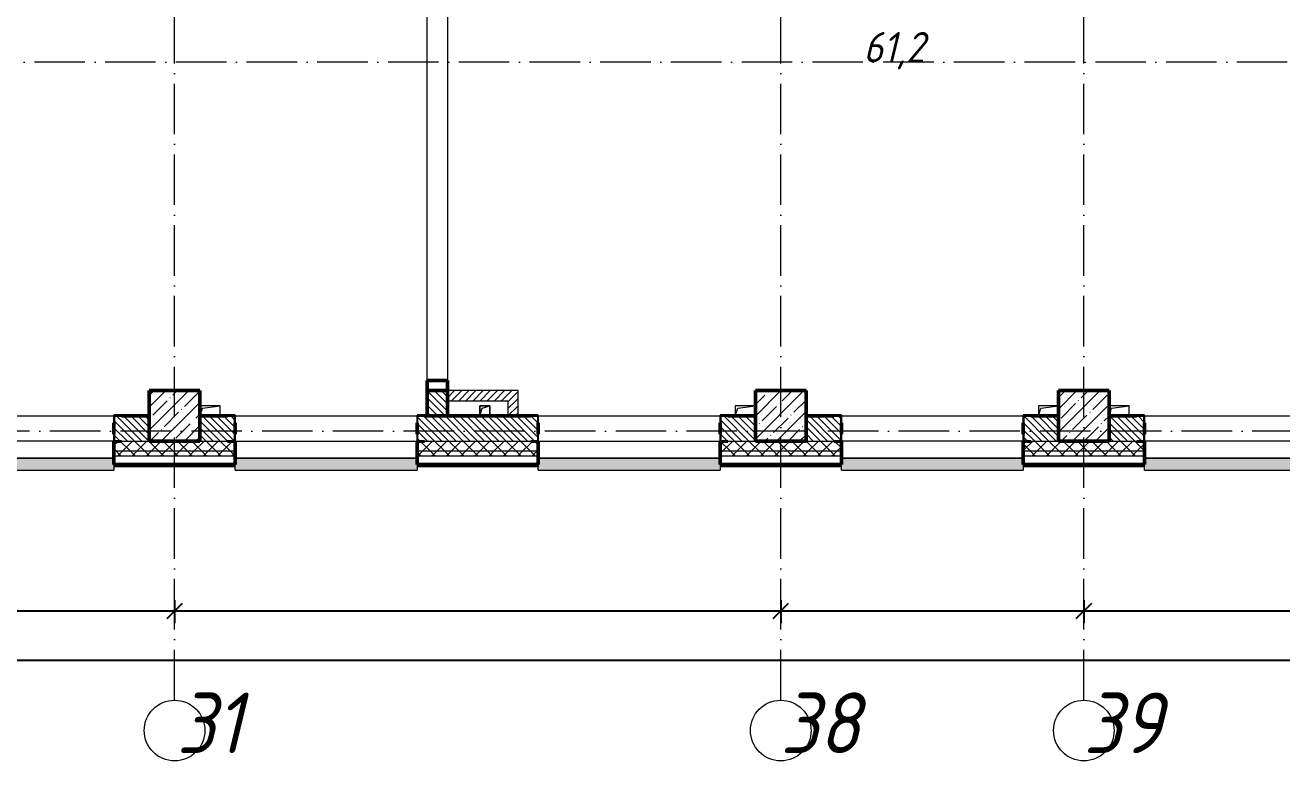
# Model space of a CAD drawing. Header units: millimetres. Extents: x -401725 to 250493, y 305116 to 802890.
# Drawn here: x -133394 to -120955, y 453933 to 461213 of the extents above; entities that cross this region are included whole.
import ezdxf

# ---------------------------------------------------------------- set-up
doc = ezdxf.new("R2010")
doc.units = ezdxf.units.MM
doc.linetypes.add('50_200_ШТРИХ_1Т_ш5_п1_п1_', pattern=[700, 500, -100, 0, -100])
for name, color, linetype, lineweight in [('A-____-____-DIMS', 7, 'Continuous', 9), ('A-FLOR-____-OTLN', 7, 'Continuous', 9), ('A-GENM-____-MCUT', 7, 'Continuous', 25), ('A-GENM-____-OTLN', 7, 'Continuous', 9), ('A-GENM-____-OTLN-1', 7, 'Continuous', 25), ('A-GLAZ-____-OTLN', 7, 'Continuous', 9), ('A-WALL-____-MCUT-2', 7, 'Continuous', 50), ('A-WALL-____-MCUT-3', 7, 'Continuous', 9), ('A-WALL-____-OTLN', 7, 'Continuous', 9), ('A-WALL-____-PATT-1', 7, 'Continuous', 9), ('A-WALL-FNSH-MCUT-1', 7, 'Continuous', 9), ('I-WALL-____-OTLN', 7, 'Continuous', 9), ('S-COLS-____-MCUT', 7, 'Continuous', 50), ('S-COLS-____-OTLN', 7, 'Continuous', 9), ('S-GRID-____-IDEN', 7, 'Continuous', 9), ('S-GRID-____-OTLN-1', 7, '50_200_ШТРИХ_1Т_ш5_п1_п1_', 9)]:
    doc.layers.add(name, color=color, linetype=linetype, lineweight=lineweight)
doc.layers.add('A-AREA-IDEN-1', color=7, linetype='Continuous', lineweight=9, true_color=0x000000)
doc.layers.add('A-GLAZ-____-OTLN-1', color=7, linetype='Continuous', lineweight=9, true_color=0xc0c0c0)
doc.styles.add('ISOCPEUR_I', font='isocpeui.ttf', dxfattribs={"width": 0.9, "height": 2.5})
doc.dimstyles.new('ISO-2_5_0_9К_БОЛЬШОЙ_ОСИ', dxfattribs={"dimscale": 304.8, "dimtxt": 248.995294, "dimasz": 0.492126, "dimexe": 0.393701, "dimexo": 0, "dimgap": 0, "dimtad": 1, "dimdec": 0, "dimzin": 0, "dimdsep": 46, "dimtxsty": 'ISOCPEUR_I', "dimblk1": 'OBLIQUE', "dimblk2": 'OBLIQUE', "dimsah": 1, "dimcen": 0.09, "dimdle": 0.393701, "dimazin": 0, "dimtfac": 1, "dimtdec": 4, "dimtix": 1, "dimtmove": 0, "dimatfit": 3, "dimfxl": 1, "dimtvp": 1, "dimtolj": 1, "dimtzin": 0, "dimarcsym": 2})
pattern_1 = [(135, (-176515.067, 459015.94), (-35.35534, -35.35534), [])]
pattern_2 = [(45, (-176515.067, 459015.94), (-35.35534, 35.35534), [])]
pattern_3 = [(45, (-176515.07, 459015.94), (-70.71068, 70.71068), []), (135, (-176515.07, 459015.94), (-70.71068, -70.71068), [])]

# ---------------------------------------------------------------- blocks, each defined once
blk = doc.blocks.new('BSC_Колонна _Прямоугольная - 500х500-V66-АР1_План отверстий 1 этажа в осях 1-64_А-ГГ')
at = {"layer": 'S-COLS-____-OTLN'}
h = blk.add_hatch(dxfattribs=at)
h.set_pattern_fill('FP_98', color=256, style=0, pattern_type=2)
h.set_pattern_definition([(45, (-50600, 1668.96), (-114.04925, 114.04925), []), (45, (-50485.95, 1668.96), (-114.04925, 114.04925), [201.613, -40.323, 3.353, -36.97])])
h.paths.add_polyline_path([(-250, -250), (250, -250), (250, 250), (-250, 250)], flags=0)
at = {"layer": 'S-COLS-____-MCUT'}
for p, q in [((250, 250), (-250, 250)), ((-250, 250), (-250, -250)), ((250, -250), (250, 250)), ((-250, -250), (250, -250))]:
    blk.add_line(p, q, dxfattribs=at)
blk = doc.blocks.new('BSC_Колонна _Прямоугольная - 500х500-V68-АР1_План отверстий 1 этажа в осях 1-64_А-ГГ')
at = {"layer": 'S-COLS-____-OTLN'}
h = blk.add_hatch(dxfattribs=at)
h.set_pattern_fill('FP_100', color=256, style=0, pattern_type=2)
h.set_pattern_definition([(45, (-53600, 1668.96), (-114.04925, 114.04925), []), (45, (-53485.95, 1668.96), (-114.04925, 114.04925), [201.613, -40.323, 3.353, -36.97])])
h.paths.add_polyline_path([(-250, -250), (250, -250), (250, 250), (-250, 250)], flags=0)
at = {"layer": 'S-COLS-____-MCUT'}
for p, q in [((250, 250), (-250, 250)), ((-250, 250), (-250, -250)), ((250, -250), (250, 250)), ((-250, -250), (250, -250))]:
    blk.add_line(p, q, dxfattribs=at)
blk = doc.blocks.new('BSC_Колонна _Прямоугольная - 500х500-V98-АР1_План отверстий 1 этажа в осях 1-64_А-ГГ')
at = {"layer": 'S-COLS-____-OTLN'}
h = blk.add_hatch(dxfattribs=at)
h.set_pattern_fill('FP_130', color=256, style=0, pattern_type=2)
h.set_pattern_definition([(45, (-44600, 1668.96), (-114.04925, 114.04925), []), (45, (-44485.95, 1668.96), (-114.04925, 114.04925), [201.613, -40.323, 3.353, -36.97])])
h.paths.add_polyline_path([(-250, -250), (250, -250), (250, 250), (-250, 250)], flags=0)
at = {"layer": 'S-COLS-____-MCUT'}
for p, q in [((250, 250), (-250, 250)), ((-250, 250), (-250, -250)), ((250, -250), (250, 250)), ((-250, -250), (250, -250))]:
    blk.add_line(p, q, dxfattribs=at)
blk = doc.blocks.new('Фахверк_СКБ_Уголок - 250_2700-27497298-АР1_План отверстий 1 этажа в осях 1-64_А-ГГ')
at = {"layer": 'A-GENM-____-MCUT'}
for p, q in [((200, 181), (125, 181)), ((125, 181), (125, 106)), ((131, 106), (131, 175)), ((131, 175), (200, 175)), ((200, 175), (200, 181)), ((125, 106), (131, 106)), ((131, -6), (125, -6)), ((125, -6), (125, -81)), ((125, -81), (200, -81)), ((131, -75), (131, -6)), ((200, -75), (131, -75)), ((200, -81), (200, -75))]:
    blk.add_line(p, q, dxfattribs=at)
blk = doc.blocks.new('AR_Отверстие прямоугольное _в плите_ - AR_Отверстие прямоугольное _в плите_-30459868-АР1_План отверстий 1 этажа в осях 1-64_А-ГГ')
at = {"layer": 'A-GENM-____-OTLN'}
for p, q in [((50, 50), (-50, 50)), ((-50, 50), (-50, -50)), ((-50, -50), (-25, 25)), ((-25, 25), (50, 50)), ((50, -50), (50, 50))]:
    blk.add_line(p, q, dxfattribs=at)
blk = doc.blocks.new('AR_Отверстие прямоугольное _в плите_ - AR_Отверстие прямоугольное _в плите_-30511715-АР1_План отверстий 1 этажа в осях 1-64_А-ГГ')
at = {"layer": 'A-GENM-____-OTLN'}
for p, q in [((100, 50), (-100, 50)), ((-100, 50), (-100, -50)), ((-100, -50), (-75, 25)), ((-75, 25), (100, 50))]:
    blk.add_line(p, q, dxfattribs=at)
blk = doc.blocks.new('AR_Отверстие прямоугольное _в плите_ - AR_Отверстие прямоугольное _в плите_-V170-АР1_План отверстий 1 этажа в осях 1-64_А-ГГ')
at = {"layer": 'A-GENM-____-OTLN'}
for p, q in [((100, 50), (-100, 50)), ((-100, -50), (-75, 25)), ((-75, 25), (100, 50)), ((100, -50), (100, 50))]:
    blk.add_line(p, q, dxfattribs=at)
blk = doc.blocks.new('Отлив_СКБ - Отлив витража_120_НВФ-V210-АР1_План отверстий 1 этажа в осях 1-64_А-ГГ')
at = {"layer": 'A-GLAZ-____-OTLN-1'}
for points in [[(0, -2), (1800, -2), (1800, 0), (0, 0)], [(51, -120), (1800, -120), (1800, -2), (0, -2), (0, -120)]]:
    blk.add_hatch(color=256, dxfattribs=at).paths.add_polyline_path(points, flags=0)
at = {"layer": 'A-GLAZ-____-OTLN'}
for p, q in [((0, 0), (1800, 0)), ((1800, -2), (0, -2)), ((0, -120), (0, -83)), ((0, -120), (1800, -120)), ((1800, -83), (1800, -120))]:
    blk.add_line(p, q, dxfattribs=at)
blk = doc.blocks.new('Отлив_СКБ - Отлив витража_120_НВФ-31885687-АР1_План отверстий 1 этажа в осях 1-64_А-ГГ')
at = {"layer": 'A-GLAZ-____-OTLN-1'}
for points in [[(0, -2), (1800, -2), (1800, 0), (0, 0)], [(0, -120), (1800, -120), (1800, -2), (0, -2), (0, -83)]]:
    blk.add_hatch(color=256, dxfattribs=at).paths.add_polyline_path(points, flags=0)
at = {"layer": 'A-GLAZ-____-OTLN'}
for p, q in [((0, 0), (1800, 0)), ((1800, -2), (0, -2)), ((0, -120), (0, -83)), ((0, -120), (1800, -120)), ((1800, -63), (1800, -120))]:
    blk.add_line(p, q, dxfattribs=at)
blk = doc.blocks.new('BSC_Колонна _Прямоугольная1 - 200х100 _металл_-35572301-АР1_План отверстий 1 этажа в осях 1-64_А-ГГ')
at = {"layer": 'S-COLS-____-MCUT'}
for p, q in [((100, 50), (-100, 50)), ((-100, 50), (-100, -50)), ((100, -50), (100, 50)), ((-100, -50), (100, -50))]:
    blk.add_line(p, q, dxfattribs=at)
blk = doc.blocks.new('Ось сетки - Круг_Ø6_00__ISO-2_5_0_9K_-25732049-АР1_План отверстий 1 этажа в осях 1-64_А-ГГ')
at = {"layer": 'S-GRID-____-IDEN'}
blk.add_circle((0, 0), 3, dxfattribs=at)
blk = doc.blocks.new('_Oblique')
at = {"color": 0, "linetype": 'ByBlock', "lineweight": -2}
blk.add_line((-0.5, -0.5), (0.5, 0.5), dxfattribs=at)
blk = doc.blocks.new('*D13334')
at = {"layer": 'A-____-____-DIMS', "color": 0, "lineweight": -2, "transparency": 16777216}
for p, q in [((-135035, 455417), (-131795, 455417)), ((-134915, 455523), (-134915, 455297)), ((-131915, 455523), (-131915, 455297))]:
    blk.add_line(p, q, dxfattribs=at)
at = {"layer": 'Defpoints', "color": 0, "transparency": 16777216}
for p in [(-134915, 455523), (-131915, 455523), (-131915, 455417)]:
    blk.add_point(p, dxfattribs=at)
at = {"layer": 'A-____-____-DIMS', "color": 0, "lineweight": -2, "transparency": 16777216, "xscale": 150, "yscale": 150, "zscale": 150, "rotation": 180}
blk.add_blockref('_Oblique', (-134915, 455417), dxfattribs=at)
at = {"layer": 'A-____-____-DIMS', "color": 0, "lineweight": -2, "transparency": 16777216, "xscale": 150, "yscale": 150, "zscale": 150}
blk.add_blockref('_Oblique', (-131915, 455417), dxfattribs=at)
at = {"layer": 'A-____-____-DIMS', "color": 0, "transparency": 16777216, "insert": (-133415, 455419), "char_height": 2.5, "width": 758.48, "attachment_point": 5, "style": 'ISOCPEUR_I'}
blk.add_mtext('\\A1;3000', dxfattribs=at)
blk = doc.blocks.new('*D13335')
at = {"layer": 'A-____-____-DIMS', "color": 0, "lineweight": -2, "transparency": 16777216}
for p, q in [((-132035, 455417), (-125795, 455417)), ((-131915, 455523), (-131915, 455297)), ((-125915, 455523), (-125915, 455297))]:
    blk.add_line(p, q, dxfattribs=at)
at = {"layer": 'Defpoints', "color": 0, "transparency": 16777216}
for p in [(-131915, 455523), (-125915, 455523), (-125915, 455417)]:
    blk.add_point(p, dxfattribs=at)
at = {"layer": 'A-____-____-DIMS', "color": 0, "lineweight": -2, "transparency": 16777216, "xscale": 150, "yscale": 150, "zscale": 150, "rotation": 180}
blk.add_blockref('_Oblique', (-131915, 455417), dxfattribs=at)
at = {"layer": 'A-____-____-DIMS', "color": 0, "lineweight": -2, "transparency": 16777216, "xscale": 150, "yscale": 150, "zscale": 150}
blk.add_blockref('_Oblique', (-125915, 455417), dxfattribs=at)
at = {"layer": 'A-____-____-DIMS', "color": 0, "transparency": 16777216, "insert": (-128915, 455419), "char_height": 2.5, "width": 758.48, "attachment_point": 5, "style": 'ISOCPEUR_I'}
blk.add_mtext('\\A1;6000', dxfattribs=at)
blk = doc.blocks.new('*D13336')
at = {"layer": 'A-____-____-DIMS', "color": 0, "lineweight": -2, "transparency": 16777216}
for p, q in [((-126035, 455417), (-122795, 455417)), ((-125915, 455523), (-125915, 455297)), ((-122915, 455523), (-122915, 455297))]:
    blk.add_line(p, q, dxfattribs=at)
at = {"layer": 'Defpoints', "color": 0, "transparency": 16777216}
for p in [(-125915, 455523), (-122915, 455523), (-122915, 455417)]:
    blk.add_point(p, dxfattribs=at)
at = {"layer": 'A-____-____-DIMS', "color": 0, "lineweight": -2, "transparency": 16777216, "xscale": 150, "yscale": 150, "zscale": 150, "rotation": 180}
blk.add_blockref('_Oblique', (-125915, 455417), dxfattribs=at)
at = {"layer": 'A-____-____-DIMS', "color": 0, "lineweight": -2, "transparency": 16777216, "xscale": 150, "yscale": 150, "zscale": 150}
blk.add_blockref('_Oblique', (-122915, 455417), dxfattribs=at)
at = {"layer": 'A-____-____-DIMS', "color": 0, "transparency": 16777216, "insert": (-124415, 455419), "char_height": 2.5, "width": 758.48, "attachment_point": 5, "style": 'ISOCPEUR_I'}
blk.add_mtext('\\A1;3000', dxfattribs=at)
blk = doc.blocks.new('*D13337')
at = {"layer": 'A-____-____-DIMS', "color": 0, "lineweight": -2, "transparency": 16777216}
for p, q in [((-123035, 455417), (-116795, 455417)), ((-122915, 455523), (-122915, 455297)), ((-116915, 455523), (-116915, 455297))]:
    blk.add_line(p, q, dxfattribs=at)
at = {"layer": 'Defpoints', "color": 0, "transparency": 16777216}
for p in [(-122915, 455523), (-116915, 455523), (-116915, 455417)]:
    blk.add_point(p, dxfattribs=at)
at = {"layer": 'A-____-____-DIMS', "color": 0, "lineweight": -2, "transparency": 16777216, "xscale": 150, "yscale": 150, "zscale": 150, "rotation": 180}
blk.add_blockref('_Oblique', (-122915, 455417), dxfattribs=at)
at = {"layer": 'A-____-____-DIMS', "color": 0, "lineweight": -2, "transparency": 16777216, "xscale": 150, "yscale": 150, "zscale": 150}
blk.add_blockref('_Oblique', (-116915, 455417), dxfattribs=at)
at = {"layer": 'A-____-____-DIMS', "color": 0, "transparency": 16777216, "insert": (-119915, 455419), "char_height": 2.5, "width": 758.48, "attachment_point": 5, "style": 'ISOCPEUR_I'}
blk.add_mtext('\\A1;6000', dxfattribs=at)
blk = doc.blocks.new('*D13351')
at = {"layer": 'A-____-____-DIMS', "color": 0, "lineweight": -2, "transparency": 16777216}
for p, q in [((-178865, 455035), (-178865, 454809)), ((-75365, 455035), (-75365, 454809)), ((-178985, 454929), (-75245, 454929))]:
    blk.add_line(p, q, dxfattribs=at)
at = {"layer": 'Defpoints', "color": 0, "transparency": 16777216}
for p in [(-178865, 455035), (-75365, 455035), (-75365, 454929)]:
    blk.add_point(p, dxfattribs=at)
at = {"layer": 'A-____-____-DIMS', "color": 0, "lineweight": -2, "transparency": 16777216, "xscale": 150, "yscale": 150, "zscale": 150, "rotation": 180}
blk.add_blockref('_Oblique', (-178865, 454929), dxfattribs=at)
at = {"layer": 'A-____-____-DIMS', "color": 0, "lineweight": -2, "transparency": 16777216, "xscale": 150, "yscale": 150, "zscale": 150}
blk.add_blockref('_Oblique', (-75365, 454929), dxfattribs=at)
at = {"layer": 'A-____-____-DIMS', "color": 0, "transparency": 16777216, "insert": (-127115, 454930), "char_height": 2.5, "width": 1080.26, "attachment_point": 5, "style": 'ISOCPEUR_I'}
blk.add_mtext('\\A1;103500', dxfattribs=at)

msp = doc.modelspace()

# ---------------------------------------------------------------- hatches: boundary and pattern name
at = {"layer": 'A-WALL-____-PATT-1'}
h = msp.add_hatch(dxfattribs=at)
h.set_pattern_fill('FP_6', color=256, style=0, pattern_type=2)
h.set_pattern_definition(pattern_1)
h.paths.add_polyline_path([(-129215.0675, 457346.983), (-129215.0675, 457596.983), (-129415.0675, 457596.983), (-129415.0675, 457346.983)], flags=0)
h = msp.add_hatch(dxfattribs=at)
h.set_pattern_fill('FP_5', color=256, style=0, pattern_type=2)
h.set_pattern_definition(pattern_2)
h.paths.add_polyline_path([(-128615.0675, 457496.983), (-128515.0675, 457496.983), (-128515.0675, 457596.983), (-129215.0675, 457596.983), (-129215.0675, 457496.983), (-128808.4818, 457496.983)], flags=0)
h = msp.add_hatch(dxfattribs=at)
h.set_pattern_fill('FP_5', color=256, style=0, pattern_type=2)
h.set_pattern_definition(pattern_2)
h.paths.add_polyline_path([(-128515.0675, 457346.983), (-128515.0675, 457496.983), (-128615.0675, 457496.983), (-128615.0675, 457346.983)], flags=0)
h = msp.add_hatch(dxfattribs=at)
h.set_pattern_fill('FP_6', color=256, style=0, pattern_type=2)
h.set_pattern_definition(pattern_1)
h.paths.add_polyline_path([(-132343.4104, 457096.983), (-132165.0675, 457096.983), (-132165.0675, 457346.983), (-132509.0675, 457346.983), (-132509.0675, 457277.983), (-132515.0675, 457277.983), (-132515.0675, 457165.983), (-132509.0675, 457165.983), (-132509.0675, 457096.983), (-132440.0675, 457096.983)], flags=0)
h.paths.add_polyline_path([(-134321.0675, 457096.983), (-134321.0675, 457165.983), (-134315.0675, 457165.983), (-134315.0675, 457277.983), (-134321.0675, 457277.983), (-134321.0675, 457346.983), (-134665.0675, 457346.983), (-134665.0675, 457096.983), (-134390.0675, 457096.983)], flags=0)
h = msp.add_hatch(dxfattribs=at)
h.set_pattern_fill('FP_6', color=256, style=0, pattern_type=2)
h.set_pattern_definition(pattern_1)
h.paths.add_polyline_path([(-126509.0675, 457096.983), (-126165.0675, 457096.983), (-126165.0675, 457346.983), (-126509.0675, 457346.983), (-126509.0675, 457277.983), (-126515.0675, 457277.983), (-126515.0675, 457165.983), (-126509.0675, 457165.983), (-126509.0675, 457101.2687)], flags=0)
h.paths.add_polyline_path([(-128808.4818, 457096.983), (-128321.0675, 457096.983), (-128321.0675, 457165.983), (-128315.0675, 457165.983), (-128315.0675, 457277.983), (-128321.0675, 457277.983), (-128321.0675, 457346.983), (-129509.0675, 457346.983), (-129509.0675, 457277.983), (-129515.0675, 457277.983), (-129515.0675, 457165.983), (-129509.0675, 457165.983), (-129509.0675, 457096.983), (-129440.0675, 457096.983)], flags=0)
h.paths.add_polyline_path([(-131665.0675, 457096.983), (-131321.0675, 457096.983), (-131321.0675, 457165.983), (-131315.0675, 457165.983), (-131315.0675, 457277.983), (-131321.0675, 457277.983), (-131321.0675, 457346.983), (-131665.0675, 457346.983)], flags=0)
h = msp.add_hatch(dxfattribs=at)
h.set_pattern_fill('FP_6', color=256, style=0, pattern_type=2)
h.set_pattern_definition(pattern_1)
h.paths.add_polyline_path([(-123440.0675, 457096.983), (-123165.0675, 457096.983), (-123165.0675, 457346.983), (-123509.0675, 457346.983), (-123509.0675, 457277.983), (-123515.0675, 457277.983), (-123515.0675, 457165.983), (-123509.0675, 457165.983), (-123509.0675, 457096.983), (-123506.0889, 457096.983)], flags=0)
h.paths.add_polyline_path([(-125390.0675, 457096.983), (-125321.0675, 457096.983), (-125321.0675, 457165.983), (-125315.0675, 457165.983), (-125315.0675, 457277.983), (-125321.0675, 457277.983), (-125321.0675, 457346.983), (-125665.0675, 457346.983), (-125665.0675, 457096.983)], flags=0)
h = msp.add_hatch(dxfattribs=at)
h.set_pattern_fill('FP_6', color=256, style=0, pattern_type=2)
h.set_pattern_definition(pattern_1)
h.paths.add_polyline_path([(-117319.9639, 457096.983), (-117165.0675, 457096.983), (-117165.0675, 457346.983), (-117509.0675, 457346.983), (-117509.0675, 457277.983), (-117515.0675, 457277.983), (-117515.0675, 457165.983), (-117509.0675, 457165.983), (-117509.0675, 457096.983), (-117440.0675, 457096.983)], flags=0)
h.paths.add_polyline_path([(-120509.0675, 457096.983), (-119321.0675, 457096.983), (-119321.0675, 457165.983), (-119315.0675, 457165.983), (-119315.0675, 457277.983), (-119321.0675, 457277.983), (-119321.0675, 457346.983), (-120509.0675, 457346.983), (-120509.0675, 457277.983), (-120515.0675, 457277.983), (-120515.0675, 457165.983), (-120509.0675, 457165.983), (-120509.0675, 457101.983)], flags=0)
h.paths.add_polyline_path([(-122321.0675, 457096.983), (-122321.0675, 457165.983), (-122315.0675, 457165.983), (-122315.0675, 457277.983), (-122321.0675, 457277.983), (-122321.0675, 457346.983), (-122665.0675, 457346.983), (-122665.0675, 457096.983), (-122390.0675, 457096.983)], flags=0)
h = msp.add_hatch(dxfattribs=at)
h.set_pattern_fill('FP_1', color=256, style=0, pattern_type=2)
h.set_pattern_definition(pattern_3)
h.paths.add_polyline_path([(-75784.5532, 456996.983), (-75265.0675, 456996.983), (-75265.0675, 457096.983), (-84290.0675, 457096.983), (-84290.0675, 457090.983), (-84365.0675, 457090.983), (-84365.0675, 456996.983), (-77552.0174, 456996.983)], flags=0)
h.paths.add_polyline_path([(-86389.3389, 456996.983), (-86165.0675, 456996.983), (-86165.0675, 457090.983), (-86240.0675, 457090.983), (-86240.0675, 457096.983), (-91015.0675, 457096.983), (-91015.0675, 456996.983), (-87273.071, 456996.983)], flags=0)
h.paths.add_polyline_path([(-92415.0675, 456996.983), (-92415.0675, 457096.983), (-93015.0675, 457096.983), (-93015.0675, 456996.983)], flags=0)
h.paths.add_polyline_path([(-95115.0675, 456996.983), (-95115.0675, 457096.983), (-96240.0675, 457096.983), (-96240.0675, 457090.983), (-96315.0675, 457090.983), (-96315.0675, 456996.983), (-95226.6603, 456996.983)], flags=0)
h.paths.add_polyline_path([(-98115.0675, 456996.983), (-98115.0675, 457090.983), (-98190.0675, 457090.983), (-98190.0675, 457096.983), (-99240.0675, 457096.983), (-99240.0675, 457090.983), (-99315.0675, 457090.983), (-99315.0675, 456996.983), (-98761.5889, 456996.983)], flags=0)
h.paths.add_polyline_path([(-102240.0675, 456996.983), (-101115.0675, 456996.983), (-101115.0675, 457096.983), (-102240.0675, 457096.983), (-102240.0675, 457090.983), (-102315.0675, 457090.983), (-102315.0675, 456996.983), (-102296.5175, 456996.983)], flags=0)
h.paths.add_polyline_path([(-104115.0675, 456996.983), (-104115.0675, 457096.983), (-105440.0675, 457096.983), (-105440.0675, 457090.983), (-105515.0675, 457090.983), (-105515.0675, 456996.983), (-104947.7139, 456996.983)], flags=0)
h.paths.add_polyline_path([(-107598.9103, 456996.983), (-107315.0675, 456996.983), (-107315.0675, 457090.983), (-107390.0675, 457090.983), (-107390.0675, 457096.983), (-108440.0675, 457096.983), (-108440.0675, 457090.983), (-108515.0675, 457090.983), (-108515.0675, 456996.983), (-107665.0675, 456996.983)], flags=0)
h.paths.add_polyline_path([(-113785.0353, 456996.983), (-113315.0675, 456996.983), (-113315.0675, 457090.983), (-113390.0675, 457090.983), (-113390.0675, 457096.983), (-114440.0675, 457096.983), (-114440.0675, 457090.983), (-114515.0675, 457090.983), (-114515.0675, 456996.983), (-114165.0675, 456996.983)], flags=0)
h.paths.add_polyline_path([(-116315.0675, 456996.983), (-116315.0675, 457090.983), (-116390.0675, 457090.983), (-116390.0675, 457096.983), (-117440.0675, 457096.983), (-117440.0675, 457090.983), (-117515.0675, 457090.983), (-117515.0675, 456996.983), (-116436.2318, 456996.983)], flags=0)
h.paths.add_polyline_path([(-119971.1603, 456996.983), (-119315.0675, 456996.983), (-119315.0675, 457090.983), (-119390.0675, 457090.983), (-119390.0675, 457096.983), (-120440.0675, 457096.983), (-120440.0675, 457090.983), (-120515.0675, 457090.983), (-120515.0675, 456996.983), (-120440.0675, 456996.983)], flags=0)
h.paths.add_polyline_path([(-122622.3568, 456996.983), (-122315.0675, 456996.983), (-122315.0675, 457090.983), (-122390.0675, 457090.983), (-122390.0675, 457096.983), (-123440.0675, 457096.983), (-123440.0675, 457090.983), (-123515.0675, 457090.983), (-123515.0675, 456996.983), (-122665.0675, 456996.983)], flags=0)
h.paths.add_polyline_path([(-126165.0675, 456996.983), (-125315.0675, 456996.983), (-125315.0675, 457090.983), (-125390.0675, 457090.983), (-125390.0675, 457096.983), (-126440.0675, 457096.983), (-126440.0675, 457090.983), (-126515.0675, 457090.983), (-126515.0675, 456996.983), (-126440.0675, 456996.983)], flags=0)
h.paths.add_polyline_path([(-128321.0675, 456996.983), (-128315.0675, 456996.983), (-128315.0675, 457090.983), (-128390.0675, 457090.983), (-128390.0675, 457096.983), (-129440.0675, 457096.983), (-129440.0675, 457090.983), (-129515.0675, 457090.983), (-129515.0675, 456996.983), (-128390.0675, 456996.983)], flags=0)
h.paths.add_polyline_path([(-131459.6782, 456996.983), (-131315.0675, 456996.983), (-131315.0675, 457090.983), (-131390.0675, 457090.983), (-131390.0675, 457096.983), (-132440.0675, 457096.983), (-132440.0675, 457090.983), (-132515.0675, 457090.983), (-132515.0675, 456996.983), (-131665.0675, 456996.983)], flags=0)
h.paths.add_polyline_path([(-134390.0675, 456996.983), (-134315.0675, 456996.983), (-134315.0675, 457090.983), (-134390.0675, 457090.983), (-134390.0675, 457096.983), (-135440.0675, 457096.983), (-135440.0675, 457090.983), (-135515.0675, 457090.983), (-135515.0675, 456996.983), (-134665.0675, 456996.983)], flags=0)
h.paths.add_polyline_path([(-137645.8032, 456996.983), (-137315.0675, 456996.983), (-137315.0675, 457090.983), (-137390.0675, 457090.983), (-137390.0675, 457096.983), (-138180.0675, 457096.983), (-138180.0675, 456996.983), (-137665.0675, 456996.983)], flags=0)
h.paths.add_polyline_path([(-138200.0675, 456996.983), (-138200.0675, 457096.983), (-138719.0675, 457096.983), (-138719.0675, 456996.983), (-138529.5354, 456996.983)], flags=0)
h.paths.add_polyline_path([(-150018.0532, 456996.983), (-149515.0675, 456996.983), (-149515.0675, 457090.983), (-149590.0675, 457090.983), (-149590.0675, 457096.983), (-150719.0675, 457096.983), (-150719.0675, 456996.983)], flags=0)
h.paths.add_polyline_path([(-152590.0675, 456996.983), (-152515.0675, 456996.983), (-152515.0675, 457090.983), (-152590.0675, 457090.983), (-152590.0675, 457096.983), (-153640.0675, 457096.983), (-153640.0675, 457090.983), (-153715.0675, 457090.983), (-153715.0675, 457096.983), (-153719.0675, 457096.983), (-153719.0675, 456996.983), (-153552.9818, 456996.983)], flags=0)
h.paths.add_polyline_path([(-155515.0675, 456996.983), (-155515.0675, 457090.983), (-155590.0675, 457090.983), (-155590.0675, 457096.983), (-156719.0675, 457096.983), (-156719.0675, 456996.983), (-156204.1782, 456996.983)], flags=0)
h.paths.add_polyline_path([(-158515.0675, 456996.983), (-158515.0675, 457090.983), (-158590.0675, 457090.983), (-158590.0675, 457096.983), (-159719.0675, 457096.983), (-159719.0675, 456996.983), (-158855.3747, 456996.983)], flags=0)
h.paths.add_polyline_path([(-162115.0675, 456996.983), (-161515.0675, 456996.983), (-161515.0675, 457090.983), (-161590.0675, 457090.983), (-161590.0675, 457096.983), (-162640.0675, 457096.983), (-162640.0675, 457090.983), (-162715.0675, 457090.983), (-162715.0675, 457096.983), (-162719.0675, 457096.983), (-162719.0675, 456996.983), (-162390.3032, 456996.983)], flags=0)
h.paths.add_polyline_path([(-163721.0675, 456996.983), (-163715.0675, 456996.983), (-163715.0675, 457090.983), (-163790.0675, 457090.983), (-163790.0675, 457096.983), (-169040.0675, 457096.983), (-169040.0675, 457090.983), (-169115.0675, 457090.983), (-169115.0675, 456996.983), (-163790.0675, 456996.983)], flags=0)
h.paths.add_polyline_path([(-171227.6247, 456996.983), (-170111.0675, 456996.983), (-170111.0675, 457096.983), (-170115.0675, 457096.8941), (-170115.0675, 457090.983), (-170190.0675, 457090.983), (-170190.0675, 457096.983), (-174615.0675, 457096.983), (-174615.0675, 456996.983), (-172995.089, 456996.983)], flags=0)
h.paths.add_polyline_path([(-176015.0675, 456996.983), (-176015.0675, 457096.983), (-176615.0675, 457096.983), (-176615.0675, 456996.983), (-176530.0175, 456996.983)], flags=0)
h.paths.add_polyline_path([(-178965.0675, 456996.983), (-178715.0675, 456996.983), (-178715.0675, 457096.983), (-178965.0675, 457096.983)], flags=0)
h = msp.add_hatch(dxfattribs=at)
h.set_pattern_fill('FP_1', color=256, style=0, pattern_type=2)
h.set_pattern_definition(pattern_3)
h.paths.add_polyline_path([(-75784.5532, 456946.983), (-75165.0675, 456946.983), (-75165.0675, 456996.983), (-84365.0675, 456996.983), (-84365.0675, 456946.983), (-77552.0174, 456946.983)], flags=0)
h.paths.add_polyline_path([(-87273.071, 456946.983), (-86165.0675, 456946.983), (-86165.0675, 456996.983), (-91015.0675, 456996.983), (-91015.0675, 456946.983), (-88156.8032, 456946.983)], flags=0)
h.paths.add_polyline_path([(-93015.0675, 456946.983), (-92415.0675, 456946.983), (-92415.0675, 456996.983), (-93015.0675, 456996.983)], flags=0)
h.paths.add_polyline_path([(-96315.0675, 456946.983), (-95115.0675, 456946.983), (-95115.0675, 456996.983), (-96315.0675, 456996.983)], flags=0)
h.paths.add_polyline_path([(-98761.5889, 456946.983), (-98115.0675, 456946.983), (-98115.0675, 456996.983), (-99315.0675, 456996.983), (-99315.0675, 456946.983)], flags=0)
h.paths.add_polyline_path([(-102296.5175, 456946.983), (-101115.0675, 456946.983), (-101115.0675, 456996.983), (-102315.0675, 456996.983), (-102315.0675, 456946.983)], flags=0)
h.paths.add_polyline_path([(-104115.0675, 456946.983), (-104115.0675, 456996.983), (-105515.0675, 456996.983), (-105515.0675, 456946.983), (-104947.7139, 456946.983)], flags=0)
h.paths.add_polyline_path([(-107315.0675, 456946.983), (-107315.0675, 456996.983), (-108515.0675, 456996.983), (-108515.0675, 456946.983), (-107598.9103, 456946.983)], flags=0)
h.paths.add_polyline_path([(-114515.0675, 456946.983), (-113315.0675, 456946.983), (-113315.0675, 456996.983), (-114515.0675, 456996.983)], flags=0)
h.paths.add_polyline_path([(-116315.0675, 456946.983), (-116315.0675, 456996.983), (-117515.0675, 456996.983), (-117515.0675, 456946.983), (-116436.2318, 456946.983)], flags=0)
h.paths.add_polyline_path([(-119971.1603, 456946.983), (-119315.0675, 456946.983), (-119315.0675, 456996.983), (-120515.0675, 456996.983), (-120515.0675, 456946.983)], flags=0)
h.paths.add_polyline_path([(-122315.0675, 456946.983), (-122315.0675, 456996.983), (-123515.0675, 456996.983), (-123515.0675, 456946.983), (-122622.3568, 456946.983)], flags=0)
h.paths.add_polyline_path([(-125315.0675, 456946.983), (-125315.0675, 456996.983), (-126515.0675, 456996.983), (-126515.0675, 456946.983), (-126157.2854, 456946.983)], flags=0)
h.paths.add_polyline_path([(-128315.0675, 456946.983), (-128315.0675, 456996.983), (-129515.0675, 456996.983), (-129515.0675, 456946.983), (-128808.4818, 456946.983)], flags=0)
h.paths.add_polyline_path([(-132515.0675, 456946.983), (-131315.0675, 456946.983), (-131315.0675, 456996.983), (-132515.0675, 456996.983)], flags=0)
h.paths.add_polyline_path([(-135515.0675, 456946.983), (-134315.0675, 456946.983), (-134315.0675, 456996.983), (-135515.0675, 456996.983)], flags=0)
h.paths.add_polyline_path([(-138180.0675, 456946.983), (-137315.0675, 456946.983), (-137315.0675, 456996.983), (-138180.0675, 456996.983)], flags=0)
h.paths.add_polyline_path([(-138719.0675, 456946.983), (-138200.0675, 456946.983), (-138200.0675, 456996.983), (-138719.0675, 456996.983)], flags=0)
h.paths.add_polyline_path([(-150018.0532, 456946.983), (-149515.0675, 456946.983), (-149515.0675, 456996.983), (-150719.0675, 456996.983), (-150719.0675, 456946.983)], flags=0)
h.paths.add_polyline_path([(-153719.0675, 456946.983), (-152515.0675, 456946.983), (-152515.0675, 456996.983), (-153719.0675, 456996.983)], flags=0)
h.paths.add_polyline_path([(-156719.0675, 456946.983), (-155515.0675, 456946.983), (-155515.0675, 456996.983), (-156719.0675, 456996.983)], flags=0)
h.paths.add_polyline_path([(-158515.0675, 456946.983), (-158515.0675, 456996.983), (-159719.0675, 456996.983), (-159719.0675, 456946.983), (-158855.3747, 456946.983)], flags=0)
h.paths.add_polyline_path([(-161515.0675, 456946.983), (-161515.0675, 456996.983), (-162719.0675, 456996.983), (-162719.0675, 456946.983), (-162390.3032, 456946.983)], flags=0)
h.paths.add_polyline_path([(-164157.7675, 456946.983), (-163715.0675, 456946.983), (-163715.0675, 456996.983), (-169115.0675, 456996.983), (-169115.0675, 456946.983), (-165925.2318, 456946.983)], flags=0)
h.paths.add_polyline_path([(-171227.6247, 456946.983), (-170111.0675, 456946.983), (-170111.0675, 456996.983), (-174615.0675, 456996.983), (-174615.0675, 456946.983), (-172995.089, 456946.983)], flags=0)
h.paths.add_polyline_path([(-176015.0675, 456946.983), (-176015.0675, 456996.983), (-176615.0675, 456996.983), (-176615.0675, 456946.983), (-176530.0175, 456946.983)], flags=0)
h.paths.add_polyline_path([(-178965.0675, 456946.983), (-178715.0675, 456946.983), (-178715.0675, 456996.983), (-178965.0675, 456996.983)], flags=0)
h = msp.add_hatch(dxfattribs=at)
h.set_pattern_fill('FP_3', color=256, style=0, pattern_type=2)
h.set_pattern_definition([(45, (-176515.07, 459015.94), (-85.53659, 85.53659), []), (45, (-176458.04, 459015.94), (-85.53659, 85.53659), [])])
h.paths.add_polyline_path([(-104947.7139, 456846.983), (-104650.0675, 456846.983), (-104650.0675, 456866.983), (-105514.0675, 456866.983), (-105514.0675, 456846.983)], flags=0)
h.paths.add_polyline_path([(-107314.0675, 456846.983), (-107314.0675, 456866.983), (-108515.0675, 456866.983), (-108515.0675, 456846.983), (-107598.9103, 456846.983)], flags=0)
h.paths.add_polyline_path([(-113785.0353, 456846.983), (-113315.0675, 456846.983), (-113315.0675, 456866.983), (-114515.0675, 456866.983), (-114515.0675, 456846.983)], flags=0)
h.paths.add_polyline_path([(-116315.0675, 456846.983), (-116315.0675, 456866.983), (-117515.0675, 456866.983), (-117515.0675, 456846.983), (-116436.2318, 456846.983)], flags=0)
h.paths.add_polyline_path([(-119971.1603, 456846.983), (-119315.0675, 456846.983), (-119315.0675, 456866.983), (-120515.0675, 456866.983), (-120515.0675, 456846.983)], flags=0)
h.paths.add_polyline_path([(-122622.3568, 456846.983), (-122315.0675, 456846.983), (-122315.0675, 456866.983), (-123515.0675, 456866.983), (-123515.0675, 456846.983), (-123506.0889, 456846.983)], flags=0)
h.paths.add_polyline_path([(-125315.0675, 456846.983), (-125315.0675, 456866.983), (-126514.0675, 456866.983), (-126514.0675, 456846.983), (-126157.2854, 456846.983)], flags=0)
h.paths.add_polyline_path([(-128314.0675, 456846.983), (-128314.0675, 456866.983), (-129515.0675, 456866.983), (-129515.0675, 456846.983), (-128808.4818, 456846.983)], flags=0)
h.paths.add_polyline_path([(-131459.6782, 456846.983), (-131315.0675, 456846.983), (-131315.0675, 456866.983), (-132514.0675, 456866.983), (-132514.0675, 456846.983), (-132343.4104, 456846.983)], flags=0)
h.paths.add_polyline_path([(-134314.0675, 456846.983), (-134314.0675, 456866.983), (-135515.0675, 456866.983), (-135515.0675, 456846.983), (-134994.6068, 456846.983)], flags=0)
h.paths.add_polyline_path([(-137645.8032, 456846.983), (-137315.0675, 456846.983), (-137315.0675, 456866.983), (-138180.0675, 456866.983), (-138180.0675, 456846.983), (-138087.6693, 456846.983)], flags=0)

# ---------------------------------------------------------------- linework, layer by layer
at = {"layer": 'A-FLOR-____-OTLN'}
for p, q in [((-128895.0675, 457446.983), (-128795.0675, 457446.983)), ((-128895.0675, 457346.983), (-128895.0675, 457446.983)), ((-128795.0675, 457446.983), (-128795.0675, 457346.983))]:
    msp.add_line(p, q, dxfattribs=at)
at = {"layer": 'A-WALL-____-MCUT-2'}
for p, q in [((-129415.0675, 457596.983), (-129415.0675, 457346.983)), ((-129215.0675, 457346.983), (-129215.0675, 457596.983)), ((-132515.0675, 457277.983), (-132515.0675, 457165.983)), ((-132165.0675, 457346.983), (-132440.0675, 457346.983)), ((-131390.0675, 457346.983), (-131665.0675, 457346.983)), ((-131315.0675, 457165.983), (-131315.0675, 457277.983)), ((-129515.0675, 457277.983), (-129515.0675, 457165.983)), ((-128390.0675, 457346.983), (-129440.0675, 457346.983)), ((-129415.0675, 457346.983), (-129215.0675, 457346.983)), ((-128315.0675, 457165.983), (-128315.0675, 457277.983)), ((-126515.0675, 457277.983), (-126515.0675, 457165.983)), ((-126165.0675, 457346.983), (-126440.0675, 457346.983)), ((-125390.0675, 457346.983), (-125665.0675, 457346.983)), ((-125315.0675, 457165.983), (-125315.0675, 457277.983)), ((-123515.0675, 457277.983), (-123515.0675, 457165.983)), ((-123165.0675, 457346.983), (-123440.0675, 457346.983)), ((-122390.0675, 457346.983), (-122665.0675, 457346.983)), ((-122315.0675, 457165.983), (-122315.0675, 457277.983)), ((-132515.0675, 457090.983), (-132515.0675, 456866.983)), ((-131315.0675, 456866.983), (-131315.0675, 457090.983)), ((-129515.0675, 457090.983), (-129515.0675, 456866.983)), ((-128315.0675, 456866.983), (-128315.0675, 457090.983)), ((-126515.0675, 457090.983), (-126515.0675, 456866.983)), ((-125315.0675, 456866.983), (-125315.0675, 457090.983)), ((-123515.0675, 457090.983), (-123515.0675, 456866.983)), ((-122315.0675, 456866.983), (-122315.0675, 457090.983)), ((-132515.0675, 456866.983), (-131315.0675, 456866.983)), ((-129515.0675, 456866.983), (-128315.0675, 456866.983)), ((-126515.0675, 456866.983), (-125315.0675, 456866.983)), ((-123515.0675, 456866.983), (-122315.0675, 456866.983))]:
    msp.add_line(p, q, dxfattribs=at)
at = {"layer": 'A-WALL-____-MCUT-3'}
for p, q in [((-132440.0675, 457096.983), (-132165.0675, 457096.983)), ((-131665.0675, 457096.983), (-131390.0675, 457096.983)), ((-129440.0675, 457096.983), (-128390.0675, 457096.983)), ((-126440.0675, 457096.983), (-126165.0675, 457096.983)), ((-125665.0675, 457096.983), (-125390.0675, 457096.983)), ((-123440.0675, 457096.983), (-123165.0675, 457096.983)), ((-122665.0675, 457096.983), (-122390.0675, 457096.983)), ((-131315.0675, 456996.983), (-132515.0675, 456996.983)), ((-131315.0675, 456946.983), (-132515.0675, 456946.983)), ((-128315.0675, 456996.983), (-129515.0675, 456996.983)), ((-128315.0675, 456946.983), (-129515.0675, 456946.983)), ((-125315.0675, 456996.983), (-126515.0675, 456996.983)), ((-125315.0675, 456946.983), (-126515.0675, 456946.983)), ((-122315.0675, 456996.983), (-123515.0675, 456996.983)), ((-122315.0675, 456946.983), (-123515.0675, 456946.983))]:
    msp.add_line(p, q, dxfattribs=at)
at = {"layer": 'A-WALL-____-OTLN'}
for p, q in [((-134315.0675, 457346.983), (-132515.0675, 457346.983)), ((-131315.0675, 457346.983), (-129515.0675, 457346.983)), ((-128315.0675, 457346.983), (-126515.0675, 457346.983)), ((-125315.0675, 457346.983), (-123515.0675, 457346.983)), ((-122315.0675, 457346.983), (-120515.0675, 457346.983)), ((-132515.0675, 457096.983), (-134315.0675, 457096.983)), ((-131315.0675, 457096.983), (-129515.0675, 457096.983)), ((-128315.0675, 457096.983), (-126515.0675, 457096.983)), ((-123515.0675, 457096.983), (-125315.0675, 457096.983)), ((-120515.0675, 457096.983), (-122315.0675, 457096.983))]:
    msp.add_line(p, q, dxfattribs=at)
at = {"layer": 'A-WALL-FNSH-MCUT-1'}
for p, q in [((-128515.0675, 457596.983), (-129215.0675, 457596.983)), ((-128515.0675, 457346.983), (-128515.0675, 457596.983)), ((-129215.0675, 457496.983), (-128615.0675, 457496.983)), ((-128615.0675, 457496.983), (-128615.0675, 457346.983)), ((-132514.0675, 456866.983), (-132514.0675, 456846.983)), ((-132514.0675, 456846.983), (-131315.0675, 456846.983)), ((-131315.0675, 456846.983), (-131315.0675, 456866.983)), ((-129515.0675, 456866.983), (-129515.0675, 456846.983)), ((-129515.0675, 456846.983), (-128314.0675, 456846.983)), ((-128314.0675, 456866.983), (-128315.0675, 456866.983)), ((-128314.0675, 456846.983), (-128314.0675, 456866.983)), ((-126514.0675, 456866.983), (-126514.0675, 456846.983)), ((-126514.0675, 456846.983), (-125315.0675, 456846.983)), ((-125315.0675, 456846.983), (-125315.0675, 456866.983)), ((-123515.0675, 456866.983), (-123515.0675, 456846.983)), ((-123515.0675, 456846.983), (-122315.0675, 456846.983)), ((-122315.0675, 456846.983), (-122315.0675, 456866.983)), ((-122315.0675, 456866.983), (-122315.0675, 456866.983))]:
    msp.add_line(p, q, dxfattribs=at)
at = {"layer": 'I-WALL-____-OTLN'}
for p, q in [((-129415.0675, 457696.983), (-129415.0675, 464246.983)), ((-129215.0675, 464246.983), (-129215.0675, 457696.983))]:
    msp.add_line(p, q, dxfattribs=at)
at = {"layer": 'S-GRID-____-OTLN-1'}
for p, q in [((-131915.0675, 454533.3346), (-131915.0675, 469166.4803)), ((-125915.0675, 454533.3346), (-125915.0675, 469166.4803)), ((-122915.0675, 454533.3346), (-122915.0675, 469166.4803)), ((-72594.0078, 460846.983), (-181183.8377, 460846.983)), ((-72440.6609, 457196.983), (-181183.8377, 457196.983)), ((-72440.6609, 457196.983), (-181183.8377, 457196.983))]:
    msp.add_line(p, q, dxfattribs=at)

# ---------------------------------------------------------------- block references
at = {"layer": 'A-GENM-____-OTLN'}
for name, p in [('AR_Отверстие прямоугольное _в плите_ - AR_Отверстие прямоугольное _в плите_-V170-АР1_План отверстий 1 этажа в осях 1-64_А-ГГ', (-131565.0675, 457396.983)), ('AR_Отверстие прямоугольное _в плите_ - AR_Отверстие прямоугольное _в плите_-30459868-АР1_План отверстий 1 этажа в осях 1-64_А-ГГ', (-128845.0675, 457396.983)), ('AR_Отверстие прямоугольное _в плите_ - AR_Отверстие прямоугольное _в плите_-30511715-АР1_План отверстий 1 этажа в осях 1-64_А-ГГ', (-126265.0675, 457396.983)), ('AR_Отверстие прямоугольное _в плите_ - AR_Отверстие прямоугольное _в плите_-30511715-АР1_План отверстий 1 этажа в осях 1-64_А-ГГ', (-123265.0675, 457396.983)), ('AR_Отверстие прямоугольное _в плите_ - AR_Отверстие прямоугольное _в плите_-V170-АР1_План отверстий 1 этажа в осях 1-64_А-ГГ', (-122565.0675, 457396.983))]:
    msp.add_blockref(name, p, dxfattribs=at)
at = {"layer": 'A-GENM-____-OTLN-1'}
for p in [(-132640.0675, 457171.983), (-129640.0675, 457171.983), (-126640.0675, 457171.983), (-123640.0675, 457171.983)]:
    msp.add_blockref('Фахверк_СКБ_Уголок - 250_2700-27497298-АР1_План отверстий 1 этажа в осях 1-64_А-ГГ', p, dxfattribs=at)
at = {"layer": 'A-GENM-____-OTLN-1', "rotation": 180}
for p in [(-131190.0675, 457271.983), (-128190.0675, 457271.983), (-125190.0675, 457271.983), (-122190.0675, 457271.983)]:
    msp.add_blockref('Фахверк_СКБ_Уголок - 250_2700-27497298-АР1_План отверстий 1 этажа в осях 1-64_А-ГГ', p, dxfattribs=at)
at = {"layer": 'A-GLAZ-____-OTLN'}
for name, p in [('Отлив_СКБ - Отлив витража_120_НВФ-31885687-АР1_План отверстий 1 этажа в осях 1-64_А-ГГ', (-134315.0675, 456929.983)), ('Отлив_СКБ - Отлив витража_120_НВФ-V210-АР1_План отверстий 1 этажа в осях 1-64_А-ГГ', (-131315.0675, 456929.983)), ('Отлив_СКБ - Отлив витража_120_НВФ-31885687-АР1_План отверстий 1 этажа в осях 1-64_А-ГГ', (-128315.0675, 456929.983)), ('Отлив_СКБ - Отлив витража_120_НВФ-V210-АР1_План отверстий 1 этажа в осях 1-64_А-ГГ', (-125315.0675, 456929.983)), ('Отлив_СКБ - Отлив витража_120_НВФ-V210-АР1_План отверстий 1 этажа в осях 1-64_А-ГГ', (-122315.0675, 456929.983))]:
    msp.add_blockref(name, p, dxfattribs=at)
at = {"layer": 'S-COLS-____-OTLN', "rotation": 180}
msp.add_blockref('BSC_Колонна _Прямоугольная1 - 200х100 _металл_-35572301-АР1_План отверстий 1 этажа в осях 1-64_А-ГГ', (-129315.0675, 457646.983), dxfattribs=at)
at = {"layer": 'S-COLS-____-OTLN'}
for name, p in [('BSC_Колонна _Прямоугольная - 500х500-V98-АР1_План отверстий 1 этажа в осях 1-64_А-ГГ', (-131915.0675, 457346.983)), ('BSC_Колонна _Прямоугольная - 500х500-V66-АР1_План отверстий 1 этажа в осях 1-64_А-ГГ', (-125915.0675, 457346.983)), ('BSC_Колонна _Прямоугольная - 500х500-V68-АР1_План отверстий 1 этажа в осях 1-64_А-ГГ', (-122915.0675, 457346.983))]:
    msp.add_blockref(name, p, dxfattribs=at)
at = {"layer": 'S-GRID-____-IDEN', "xscale": 99.99999999999993, "yscale": 99.99999999999993, "zscale": 99.99999999999993}
for p in [(-131915.0675, 454233.3346), (-125915.0675, 454233.3346), (-122915.0675, 454233.3346)]:
    msp.add_blockref('Ось сетки - Круг_Ø6_00__ISO-2_5_0_9K_-25732049-АР1_План отверстий 1 этажа в осях 1-64_А-ГГ', p, dxfattribs=at)

# ---------------------------------------------------------------- texts
at = {"layer": 'A-AREA-IDEN-1', "insert": (-124793.9443, 460775.6915), "char_height": 300, "width": 702, "attachment_point": 8, "line_spacing_factor": 1.139951, "style": 'ISOCPEUR_I'}
msp.add_mtext('\\pxqc,t8.46667,16.93333,25.4,33.86667,42.33333,50.8,59.26667,67.73333,76.2,84.66667,93.13333,101.6,110.06667,118.53333,127,135.46667,143.93333,152.4,160.86667,169.33333,177.8,186.26667,194.73333,203.2,211.66667,220.13333,228.6,237.06667,245.53333,254,262.46667,270.93333;{61,2}', dxfattribs=at)
at = {"layer": 'S-GRID-____-IDEN', "char_height": 600, "attachment_point": 1, "style": 'ISOCPEUR_I'}
for s, insert, width in [('31', (-131894.4807, 454609.363), 346.329), ('38', (-125918.3307, 454609.363), 404.0505), ('39', (-122918.3307, 454609.363), 404.0505)]:
    msp.add_mtext(s, dxfattribs=dict(at, insert=insert, width=width))

# ---------------------------------------------------------------- dimensions: what is measured, and where the dimension line sits
at = {"layer": 'A-____-____-DIMS'}
for base, p1, p2, override, picture, middle in [((-131915.0675, 455417.418), (-134915.0675, 455523.484), (-131915.0675, 455523.484), {"dimpost": '<>', "dimfxl": 3000}, '*D13334', (-133415.0675, 455418.668)), ((-125915.0675, 455417.418), (-131915.0675, 455523.484), (-125915.0675, 455523.484), {"dimpost": '<>', "dimfxl": 6000}, '*D13335', (-128915.0675, 455418.668)), ((-122915.0675, 455417.418), (-125915.0675, 455523.484), (-122915.0675, 455523.484), {"dimpost": '<>', "dimfxl": 3000}, '*D13336', (-124415.0675, 455418.668)), ((-116915.0675, 455417.418), (-122915.0675, 455523.484), (-116915.0675, 455523.484), {"dimpost": '<>', "dimfxl": 6000}, '*D13337', (-119915.0675, 455418.668)), ((-75365.0675, 454929.2109), (-178865.0675, 455035.2769), (-75365.0675, 455035.2769), {"dimpost": '<>', "dimfxl": 103500}, '*D13351', (-127115.0675, 454930.4609))]:
    dim = msp.add_linear_dim(base=base, p1=p1, p2=p2, dimstyle='ISO-2_5_0_9К_БОЛЬШОЙ_ОСИ', override=override, dxfattribs=at)
    dim.commit()
    dim.dimension.update_dxf_attribs({"geometry": picture, "text_midpoint": middle})

doc.saveas('drawing.dxf')
